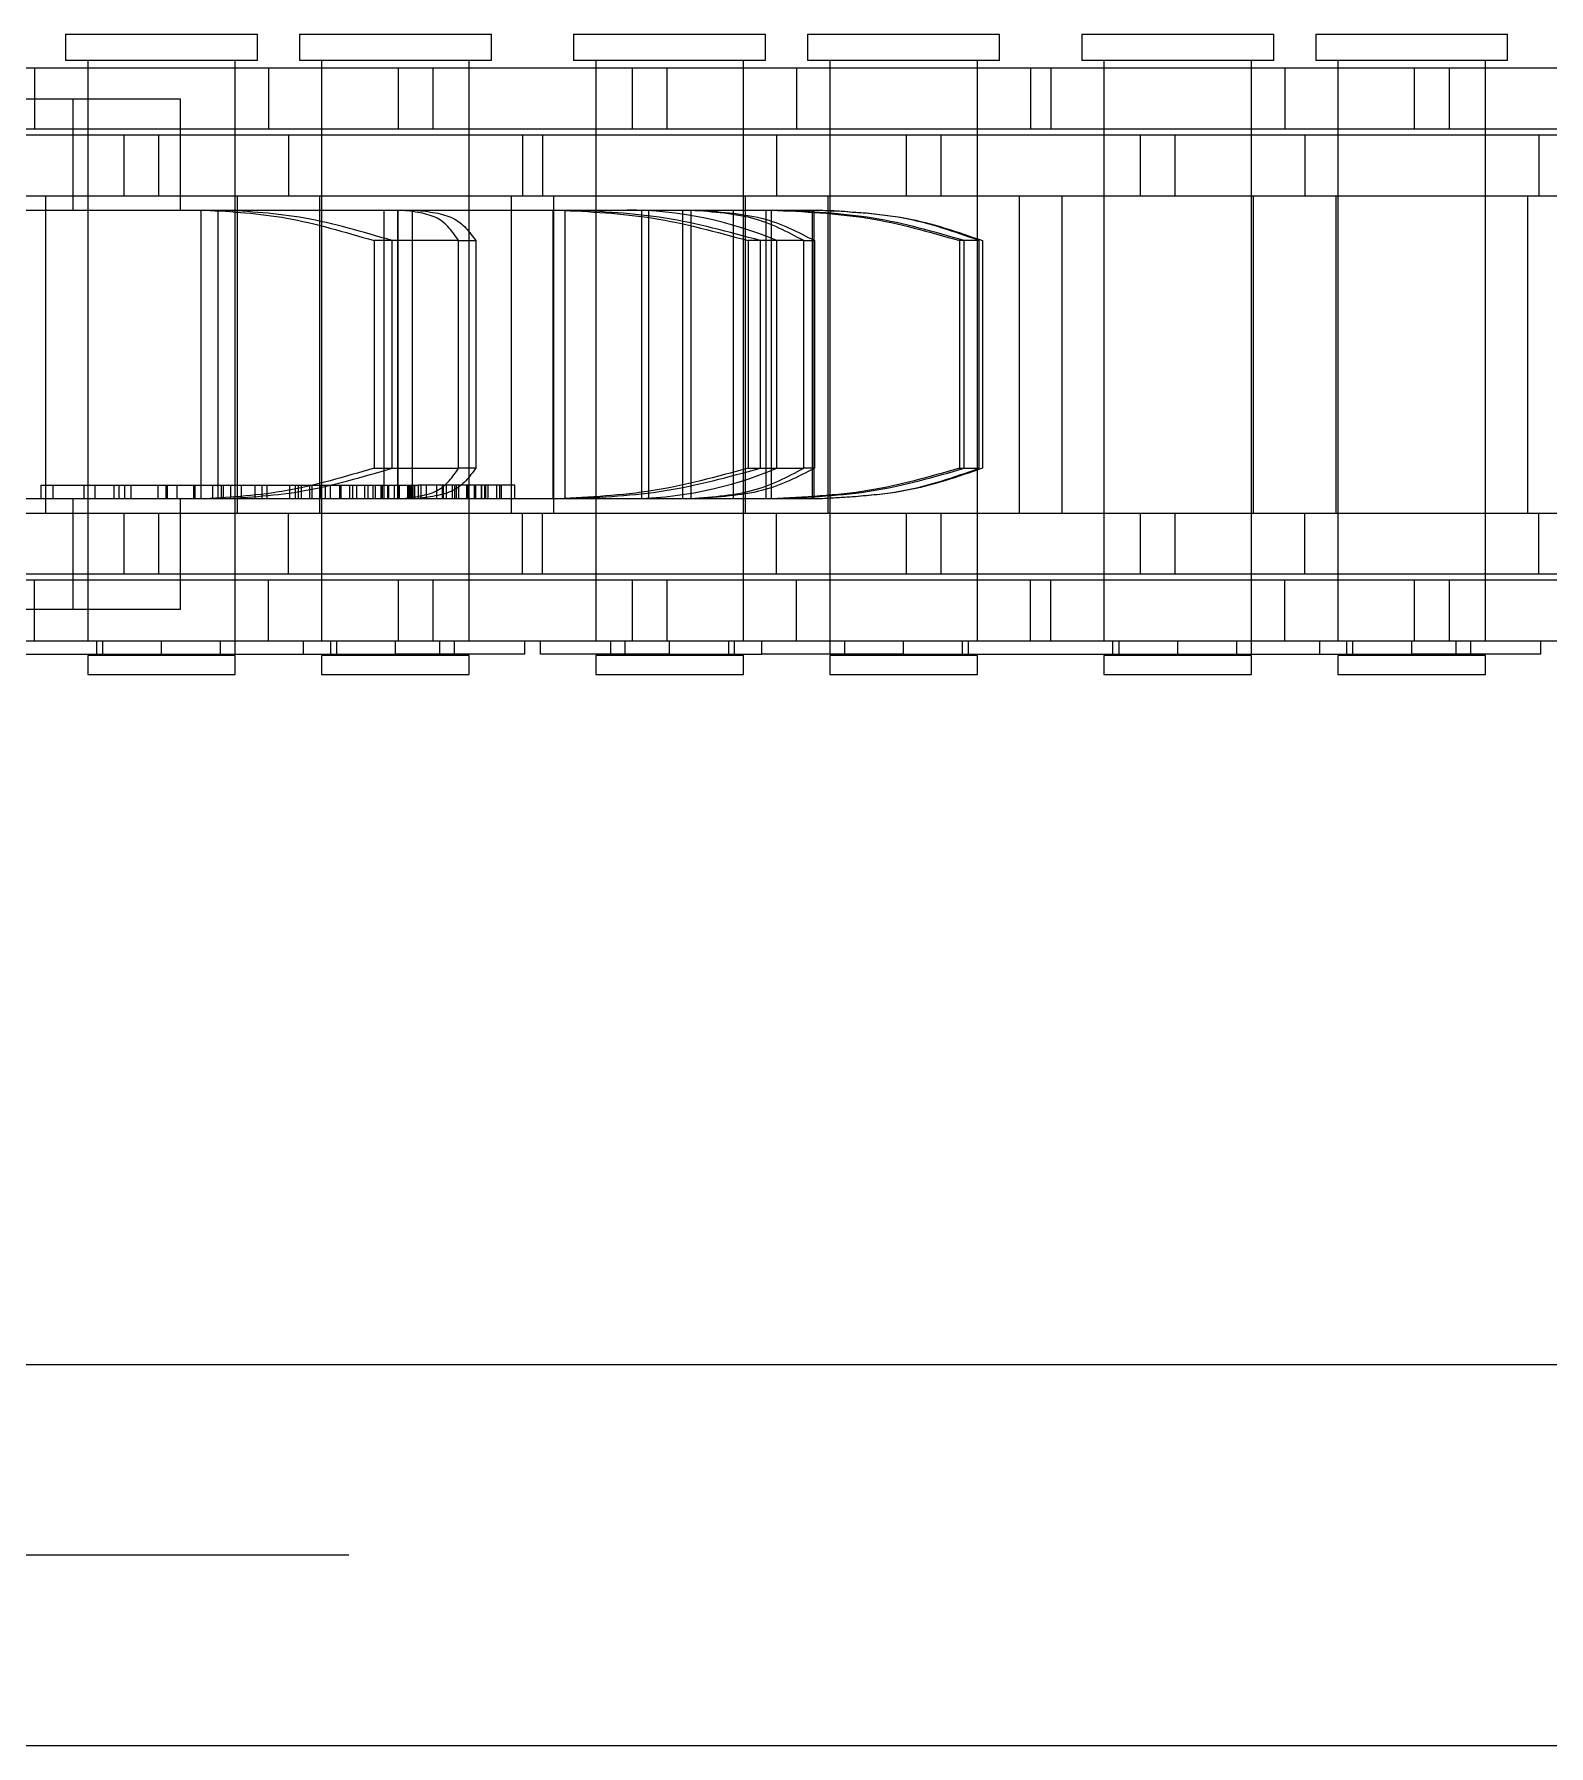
# Model space of a CAD drawing. Header units: metres. Extents: x 0 to 21025, y 0 to 14850.
# Drawn here: x 2391.45 to 2429.3, y 9046.62 to 9089.38 of the extents above; entities that cross this region are included whole.
import ezdxf

# ---------------------------------------------------------------- set-up
doc = ezdxf.new("R2010")
doc.units = ezdxf.units.M
doc.header["$LTSCALE"] = 25
doc.linetypes.add('HIDDEN2', pattern=[4.7625, 3.175, -1.5875])
doc.layers.add('SL4', color=4, linetype='Continuous')
doc.layers.add('ST1', color=7, linetype='HIDDEN2')

msp = doc.modelspace()

# ---------------------------------------------------------------- linework, layer by layer
at = {"layer": 'SL4'}
for p, q in [((2085.802, 9056.144), (2875.564, 9056.144)), ((2875.564, 9046.619), (1925.562, 9046.619))]:
    msp.add_line(p, q, dxfattribs=at)
at = {"layer": 'ST1'}
for p, q in [((2392.232, 9089.384), (2397.029, 9089.384)), ((2392.232, 9089.384), (2392.232, 9088.725)), ((2397.029, 9088.725), (2397.029, 9089.384)), ((2398.08, 9089.384), (2402.877, 9089.384)), ((2398.08, 9089.384), (2398.08, 9088.725)), ((2402.877, 9088.725), (2402.877, 9089.384)), ((2404.932, 9089.384), (2409.729, 9089.384)), ((2404.932, 9089.384), (2404.932, 9088.725)), ((2409.729, 9088.725), (2409.729, 9089.384)), ((2410.78, 9089.384), (2415.577, 9089.384)), ((2410.78, 9089.384), (2410.78, 9088.725)), ((2415.577, 9088.725), (2415.577, 9089.384)), ((2417.632, 9089.384), (2422.429, 9089.384)), ((2417.632, 9089.384), (2417.632, 9088.725)), ((2422.429, 9088.725), (2422.429, 9089.384)), ((2423.48, 9089.384), (2428.277, 9089.384)), ((2423.48, 9089.384), (2423.48, 9088.725)), ((2428.277, 9088.725), (2428.277, 9089.384)), ((2390.954, 9088.541), (2397.304, 9088.541)), ((2391.456, 9088.541), (2391.456, 9087.021)), ((2397.029, 9088.725), (2392.232, 9088.725)), ((2392.786, 9088.725), (2392.786, 9074.227)), ((2392.786, 9088.541), (2392.786, 9087.021)), ((2396.476, 9074.227), (2396.476, 9088.725)), ((2396.476, 9087.021), (2396.476, 9088.541)), ((2397.304, 9088.541), (2397.304, 9087.021)), ((2397.304, 9088.541), (2406.399, 9088.541)), ((2402.877, 9088.725), (2398.08, 9088.725)), ((2398.634, 9088.725), (2398.634, 9074.227)), ((2398.634, 9088.541), (2398.634, 9087.021)), ((2400.551, 9087.021), (2400.551, 9088.541)), ((2401.411, 9088.541), (2401.411, 9087.021)), ((2402.324, 9074.227), (2402.324, 9088.725)), ((2402.324, 9087.021), (2402.324, 9088.541)), ((2409.729, 9088.725), (2404.932, 9088.725)), ((2405.486, 9088.725), (2405.486, 9074.227)), ((2405.486, 9088.541), (2405.486, 9087.021)), ((2406.399, 9088.541), (2407.259, 9088.541)), ((2406.399, 9087.021), (2406.399, 9088.541)), ((2407.259, 9088.541), (2416.354, 9088.541)), ((2407.259, 9088.541), (2407.259, 9087.021)), ((2409.176, 9074.227), (2409.176, 9088.725)), ((2409.176, 9087.021), (2409.176, 9088.541)), ((2410.506, 9088.541), (2410.506, 9087.021)), ((2415.577, 9088.725), (2410.78, 9088.725)), ((2411.334, 9088.725), (2411.334, 9074.227)), ((2411.334, 9088.541), (2411.334, 9087.021)), ((2415.024, 9074.227), (2415.024, 9088.725)), ((2415.024, 9087.021), (2415.024, 9088.541)), ((2416.354, 9088.541), (2416.354, 9087.021)), ((2416.354, 9088.541), (2422.704, 9088.541)), ((2416.856, 9088.541), (2416.856, 9087.021)), ((2422.429, 9088.725), (2417.632, 9088.725)), ((2418.186, 9088.725), (2418.186, 9074.227)), ((2418.186, 9088.541), (2418.186, 9087.021)), ((2421.876, 9074.227), (2421.876, 9088.725)), ((2421.876, 9087.021), (2421.876, 9088.541)), ((2422.704, 9088.541), (2422.704, 9087.021)), ((2422.704, 9088.541), (2431.799, 9088.541)), ((2428.277, 9088.725), (2423.48, 9088.725)), ((2424.034, 9088.725), (2424.034, 9074.227)), ((2424.034, 9088.541), (2424.034, 9087.021)), ((2425.951, 9087.021), (2425.951, 9088.541)), ((2426.811, 9088.541), (2426.811, 9087.021)), ((2427.724, 9074.227), (2427.724, 9088.725)), ((2427.724, 9087.021), (2427.724, 9088.541)), ((2392.419, 9087.759), (2356.02, 9087.759)), ((2392.419, 9084.989), (2392.419, 9087.759)), ((2395.108, 9087.759), (2392.419, 9087.759)), ((2395.108, 9084.989), (2395.108, 9087.759)), ((2384.604, 9086.869), (2393.699, 9086.869)), ((2390.954, 9087.021), (2397.304, 9087.021)), ((2392.786, 9086.869), (2392.786, 9085.349)), ((2393.699, 9086.869), (2394.559, 9086.869)), ((2393.699, 9085.349), (2393.699, 9086.869)), ((2394.559, 9086.869), (2403.654, 9086.869)), ((2394.559, 9086.869), (2394.559, 9085.349)), ((2396.476, 9085.349), (2396.476, 9086.869)), ((2397.304, 9087.021), (2406.399, 9087.021)), ((2397.806, 9086.869), (2397.806, 9085.349)), ((2398.634, 9086.869), (2398.634, 9085.349)), ((2402.324, 9085.349), (2402.324, 9086.869)), ((2403.654, 9086.869), (2403.654, 9085.349)), ((2403.654, 9086.869), (2410.004, 9086.869)), ((2404.156, 9086.869), (2404.156, 9085.349)), ((2405.486, 9086.869), (2405.486, 9085.349)), ((2406.399, 9087.021), (2407.259, 9087.021)), ((2407.259, 9087.021), (2416.354, 9087.021)), ((2409.176, 9085.349), (2409.176, 9086.869)), ((2410.004, 9086.869), (2410.004, 9085.349)), ((2410.004, 9086.869), (2419.099, 9086.869)), ((2411.334, 9086.869), (2411.334, 9085.349)), ((2413.251, 9085.349), (2413.251, 9086.869)), ((2414.111, 9086.869), (2414.111, 9085.349)), ((2415.024, 9085.349), (2415.024, 9086.869)), ((2416.354, 9087.021), (2422.704, 9087.021)), ((2418.186, 9086.869), (2418.186, 9085.349)), ((2419.099, 9086.869), (2419.959, 9086.869)), ((2419.099, 9085.349), (2419.099, 9086.869)), ((2419.959, 9086.869), (2429.054, 9086.869)), ((2419.959, 9086.869), (2419.959, 9085.349)), ((2421.876, 9085.349), (2421.876, 9086.869)), ((2422.704, 9087.021), (2431.799, 9087.021)), ((2423.206, 9086.869), (2423.206, 9085.349)), ((2424.034, 9086.869), (2424.034, 9085.349)), ((2427.724, 9085.349), (2427.724, 9086.869)), ((2429.054, 9086.869), (2429.054, 9085.349)), ((2429.054, 9086.869), (2435.404, 9086.869)), ((2384.604, 9085.349), (2393.699, 9085.349)), ((2391.739, 9077.419), (2391.739, 9085.349)), ((2392.786, 9085.349), (2392.786, 9077.419)), ((2393.699, 9085.349), (2394.559, 9085.349)), ((2394.559, 9085.349), (2403.654, 9085.349)), ((2396.476, 9077.419), (2396.476, 9085.349)), ((2396.519, 9085.349), (2396.519, 9077.419)), ((2398.591, 9077.419), (2398.591, 9085.349)), ((2398.634, 9085.349), (2398.634, 9077.419)), ((2402.324, 9077.419), (2402.324, 9085.349)), ((2403.371, 9085.349), (2403.371, 9077.419)), ((2403.654, 9085.349), (2410.004, 9085.349)), ((2404.439, 9077.419), (2404.439, 9085.349)), ((2405.486, 9085.349), (2405.486, 9077.419)), ((2409.176, 9077.419), (2409.176, 9085.349)), ((2409.219, 9085.349), (2409.219, 9077.419)), ((2410.004, 9085.349), (2419.099, 9085.349)), ((2411.291, 9077.419), (2411.291, 9085.349)), ((2411.334, 9085.349), (2411.334, 9077.419)), ((2415.024, 9077.419), (2415.024, 9085.349)), ((2416.071, 9085.349), (2416.071, 9077.419)), ((2417.139, 9077.419), (2417.139, 9085.349)), ((2418.186, 9085.349), (2418.186, 9077.419)), ((2419.099, 9085.349), (2419.959, 9085.349)), ((2419.959, 9085.349), (2429.054, 9085.349)), ((2421.876, 9077.419), (2421.876, 9085.349)), ((2421.919, 9085.349), (2421.919, 9077.419)), ((2423.991, 9077.419), (2423.991, 9085.349)), ((2424.034, 9085.349), (2424.034, 9077.419)), ((2427.724, 9077.419), (2427.724, 9085.349)), ((2428.771, 9085.349), (2428.771, 9077.419)), ((2429.054, 9085.349), (2435.404, 9085.349)), ((2390.435, 9084.989), (2395.623, 9084.989)), ((2395.623, 9077.779), (2395.623, 9084.989)), ((2395.623, 9084.989), (2395.725, 9084.989)), ((2395.725, 9084.989), (2400.603, 9084.989)), ((2396.044, 9077.779), (2396.044, 9084.989)), ((2400.19, 9084.989), (2400.19, 9077.779)), ((2400.53, 9084.989), (2400.53, 9077.779)), ((2400.545, 9077.779), (2400.545, 9084.989)), ((2400.603, 9084.989), (2404.424, 9084.989)), ((2400.907, 9077.779), (2400.907, 9084.989)), ((2404.424, 9077.779), (2404.424, 9084.989)), ((2404.424, 9084.989), (2404.548, 9084.989)), ((2404.548, 9084.989), (2406.271, 9084.989)), ((2404.72, 9077.779), (2404.72, 9084.989)), ((2406.271, 9084.989), (2407.752, 9084.989)), ((2406.624, 9084.989), (2406.624, 9077.779)), ((2406.806, 9084.989), (2406.806, 9077.779)), ((2407.658, 9077.779), (2407.658, 9084.989)), ((2407.752, 9084.989), (2409.745, 9084.989)), ((2407.873, 9077.779), (2407.873, 9084.989)), ((2408.922, 9084.989), (2408.922, 9077.779)), ((2409.745, 9077.779), (2409.745, 9084.989)), ((2409.745, 9084.989), (2409.874, 9084.989)), ((2409.874, 9084.989), (2411.018, 9084.989)), ((2409.879, 9077.779), (2409.879, 9084.989)), ((2410.899, 9077.779), (2410.899, 9084.989)), ((2410.943, 9077.779), (2410.943, 9084.989)), ((2410.943, 9084.989), (2411.063, 9084.989)), ((2402.057, 9084.227), (2399.943, 9084.227)), ((2399.943, 9084.227), (2399.943, 9078.541)), ((2400.398, 9078.541), (2400.398, 9084.227)), ((2402.057, 9078.541), (2402.057, 9084.227)), ((2402.057, 9084.227), (2402.487, 9084.227)), ((2402.487, 9084.227), (2402.487, 9078.541)), ((2410.008, 9084.227), (2409.293, 9084.227)), ((2409.293, 9084.227), (2409.293, 9078.541)), ((2409.599, 9078.541), (2409.599, 9084.227)), ((2410.008, 9078.541), (2410.008, 9084.227)), ((2410.682, 9084.227), (2410.008, 9084.227)), ((2410.682, 9078.541), (2410.682, 9084.227)), ((2410.682, 9084.227), (2410.954, 9084.227)), ((2410.954, 9084.227), (2410.954, 9078.541)), ((2414.575, 9084.227), (2414.575, 9078.541)), ((2415.071, 9084.227), (2414.575, 9084.227)), ((2414.695, 9078.541), (2414.695, 9084.227)), ((2415.071, 9078.541), (2415.071, 9084.227)), ((2415.152, 9084.227), (2415.152, 9078.541)), ((2399.943, 9078.541), (2402.057, 9078.541)), ((2402.487, 9078.541), (2402.057, 9078.541)), ((2409.293, 9078.541), (2410.008, 9078.541)), ((2410.008, 9078.541), (2410.682, 9078.541)), ((2410.954, 9078.541), (2410.682, 9078.541)), ((2414.575, 9078.541), (2415.071, 9078.541)), ((2395.623, 9077.779), (2390.435, 9077.779)), ((2391.618, 9078.113), (2392.691, 9078.113)), ((2391.618, 9078.113), (2391.618, 9077.779)), ((2391.918, 9078.113), (2391.918, 9077.779)), ((2392.419, 9075.009), (2392.419, 9077.779)), ((2392.691, 9078.113), (2392.963, 9078.113)), ((2392.691, 9078.113), (2392.691, 9077.779)), ((2392.963, 9078.113), (2395.011, 9078.113)), ((2392.963, 9078.113), (2392.963, 9077.779)), ((2393.437, 9078.113), (2393.437, 9077.779)), ((2393.566, 9078.113), (2393.566, 9077.779)), ((2393.708, 9078.113), (2393.708, 9077.779)), ((2393.866, 9078.113), (2393.866, 9077.779)), ((2394.537, 9078.113), (2394.537, 9077.779)), ((2394.739, 9078.113), (2394.739, 9077.779)), ((2394.77, 9078.113), (2394.77, 9077.779)), ((2395.011, 9078.113), (2395.011, 9077.779)), ((2395.011, 9078.113), (2395.904, 9078.113)), ((2395.108, 9075.009), (2395.108, 9077.779)), ((2395.434, 9078.113), (2395.434, 9077.779)), ((2395.46, 9078.113), (2395.46, 9077.779)), ((2395.725, 9077.779), (2395.623, 9077.779)), ((2400.603, 9077.779), (2395.725, 9077.779)), ((2395.904, 9078.113), (2396.175, 9078.113)), ((2395.904, 9078.113), (2395.904, 9077.779)), ((2396.124, 9078.113), (2396.124, 9077.779)), ((2396.17, 9078.113), (2396.17, 9077.779)), ((2396.175, 9078.113), (2396.175, 9077.779)), ((2396.175, 9078.113), (2397.26, 9078.113)), ((2396.354, 9078.113), (2396.354, 9077.779)), ((2396.619, 9078.113), (2396.619, 9077.779)), ((2396.964, 9078.113), (2396.964, 9077.779)), ((2397.14, 9078.113), (2397.14, 9077.779)), ((2397.26, 9078.113), (2397.494, 9078.113)), ((2397.26, 9078.113), (2397.26, 9077.779)), ((2397.494, 9078.113), (2398.846, 9078.113)), ((2397.826, 9078.113), (2397.826, 9077.779)), ((2397.971, 9078.113), (2397.971, 9077.779)), ((2398.045, 9078.113), (2398.045, 9077.779)), ((2398.125, 9078.113), (2398.125, 9077.779)), ((2398.333, 9078.113), (2398.333, 9077.779)), ((2398.391, 9078.113), (2398.391, 9077.779)), ((2398.614, 9078.113), (2398.614, 9077.779)), ((2398.72, 9078.113), (2398.72, 9077.779)), ((2398.846, 9078.113), (2398.846, 9077.779)), ((2398.846, 9078.113), (2399.077, 9078.113)), ((2398.85, 9078.113), (2398.85, 9077.779)), ((2399.077, 9078.113), (2399.077, 9077.779)), ((2399.077, 9078.113), (2399.968, 9078.113)), ((2399.115, 9078.113), (2399.115, 9077.779)), ((2399.331, 9078.113), (2399.331, 9077.779)), ((2399.406, 9078.113), (2399.406, 9077.779)), ((2399.504, 9078.113), (2399.504, 9077.779)), ((2399.706, 9078.113), (2399.706, 9077.779)), ((2399.791, 9078.113), (2399.791, 9077.779)), ((2399.914, 9078.113), (2399.914, 9077.779)), ((2399.968, 9078.113), (2400.144, 9078.113)), ((2399.968, 9078.113), (2399.968, 9077.779)), ((2400.115, 9078.113), (2400.115, 9077.779)), ((2400.144, 9078.113), (2400.144, 9077.779)), ((2400.144, 9078.113), (2400.83, 9078.113)), ((2400.282, 9078.113), (2400.282, 9077.779)), ((2400.303, 9078.113), (2400.303, 9077.779)), ((2400.449, 9078.113), (2400.449, 9077.779)), ((2400.568, 9078.113), (2400.568, 9077.779)), ((2404.424, 9077.779), (2400.603, 9077.779)), ((2400.778, 9078.113), (2400.778, 9077.779)), ((2400.807, 9078.113), (2400.807, 9077.779)), ((2400.83, 9078.113), (2400.83, 9077.779)), ((2400.83, 9078.113), (2401.049, 9078.113)), ((2400.836, 9078.113), (2400.836, 9077.779)), ((2400.871, 9078.113), (2400.871, 9077.779)), ((2400.941, 9078.113), (2400.941, 9077.779)), ((2400.957, 9078.113), (2400.957, 9077.779)), ((2401.049, 9078.113), (2401.049, 9077.779)), ((2401.504, 9078.113), (2401.049, 9078.113)), ((2401.11, 9078.113), (2401.11, 9077.779)), ((2401.243, 9078.113), (2401.243, 9077.779)), ((2401.504, 9078.113), (2401.504, 9077.779)), ((2402.287, 9078.113), (2401.504, 9078.113)), ((2401.645, 9078.113), (2401.645, 9077.779)), ((2401.669, 9078.113), (2401.669, 9077.779)), ((2401.746, 9078.113), (2401.746, 9077.779)), ((2401.898, 9078.113), (2401.898, 9077.779)), ((2401.956, 9078.113), (2401.956, 9077.779)), ((2401.995, 9078.113), (2401.995, 9077.779)), ((2402.057, 9078.113), (2402.057, 9077.779)), ((2402.257, 9078.113), (2402.257, 9077.779)), ((2402.266, 9078.113), (2402.266, 9077.779)), ((2402.285, 9078.113), (2402.285, 9077.779)), ((2402.287, 9078.113), (2402.287, 9077.779)), ((2402.617, 9078.113), (2402.287, 9078.113)), ((2402.293, 9078.113), (2402.293, 9077.779)), ((2402.444, 9078.113), (2402.444, 9077.779)), ((2402.466, 9077.779), (2402.466, 9078.113)), ((2402.483, 9078.113), (2402.483, 9077.779)), ((2402.485, 9077.779), (2402.485, 9078.113)), ((2402.617, 9078.113), (2402.617, 9077.779)), ((2402.706, 9078.113), (2402.617, 9078.113)), ((2402.635, 9077.779), (2402.635, 9078.113)), ((2402.706, 9078.113), (2402.706, 9077.779)), ((2403.002, 9078.113), (2402.706, 9078.113)), ((2402.727, 9078.113), (2402.727, 9077.779)), ((2402.791, 9078.113), (2402.791, 9077.779)), ((2402.797, 9077.779), (2402.797, 9078.113)), ((2403.002, 9078.113), (2403.002, 9077.779)), ((2403.077, 9078.113), (2403.002, 9078.113)), ((2403.077, 9078.113), (2403.077, 9077.779)), ((2403.461, 9078.113), (2403.077, 9078.113)), ((2403.127, 9077.779), (2403.127, 9078.113)), ((2403.461, 9077.779), (2403.461, 9078.113)), ((2404.548, 9077.779), (2404.424, 9077.779)), ((2406.271, 9077.779), (2404.548, 9077.779)), ((2407.752, 9077.779), (2406.271, 9077.779)), ((2409.745, 9077.779), (2407.752, 9077.779)), ((2409.874, 9077.779), (2409.745, 9077.779)), ((2411.018, 9077.779), (2409.874, 9077.779)), ((2411.063, 9077.779), (2410.943, 9077.779)), ((2384.604, 9077.419), (2393.699, 9077.419)), ((2392.786, 9077.419), (2392.786, 9075.899)), ((2393.699, 9077.419), (2394.559, 9077.419)), ((2393.699, 9075.899), (2393.699, 9077.419)), ((2394.559, 9077.419), (2403.654, 9077.419)), ((2394.559, 9077.419), (2394.559, 9075.899)), ((2396.476, 9075.899), (2396.476, 9077.419)), ((2397.806, 9075.899), (2397.806, 9077.419)), ((2398.634, 9077.419), (2398.634, 9075.899)), ((2402.324, 9075.899), (2402.324, 9077.419)), ((2403.654, 9075.899), (2403.654, 9077.419)), ((2403.654, 9077.419), (2410.004, 9077.419)), ((2404.156, 9075.899), (2404.156, 9077.419)), ((2405.486, 9077.419), (2405.486, 9075.899)), ((2409.176, 9075.899), (2409.176, 9077.419)), ((2410.004, 9075.899), (2410.004, 9077.419)), ((2410.004, 9077.419), (2419.099, 9077.419)), ((2411.334, 9077.419), (2411.334, 9075.899)), ((2413.251, 9075.899), (2413.251, 9077.419)), ((2414.111, 9077.419), (2414.111, 9075.899)), ((2415.024, 9075.899), (2415.024, 9077.419)), ((2418.186, 9077.419), (2418.186, 9075.899)), ((2419.099, 9077.419), (2419.959, 9077.419)), ((2419.099, 9075.899), (2419.099, 9077.419)), ((2419.959, 9077.419), (2429.054, 9077.419)), ((2419.959, 9077.419), (2419.959, 9075.899)), ((2421.876, 9075.899), (2421.876, 9077.419)), ((2423.206, 9075.899), (2423.206, 9077.419)), ((2424.034, 9077.419), (2424.034, 9075.899)), ((2427.724, 9075.899), (2427.724, 9077.419)), ((2429.054, 9075.899), (2429.054, 9077.419)), ((2429.054, 9077.419), (2435.404, 9077.419)), ((2384.604, 9075.899), (2393.699, 9075.899)), ((2390.954, 9075.747), (2397.304, 9075.747)), ((2391.456, 9074.227), (2391.456, 9075.747)), ((2392.786, 9075.747), (2392.786, 9074.227)), ((2393.699, 9075.899), (2394.559, 9075.899)), ((2394.559, 9075.899), (2403.654, 9075.899)), ((2396.476, 9073.894), (2396.476, 9075.747)), ((2397.304, 9074.227), (2397.304, 9075.747)), ((2397.304, 9075.747), (2406.399, 9075.747)), ((2398.634, 9075.747), (2398.634, 9074.227)), ((2400.551, 9074.227), (2400.551, 9075.747)), ((2401.411, 9075.747), (2401.411, 9074.227)), ((2402.324, 9074.227), (2402.324, 9075.747)), ((2403.654, 9075.899), (2410.004, 9075.899)), ((2405.486, 9075.747), (2405.486, 9074.227)), ((2406.399, 9075.747), (2407.259, 9075.747)), ((2406.399, 9074.227), (2406.399, 9075.747)), ((2407.259, 9075.747), (2416.354, 9075.747)), ((2407.259, 9075.747), (2407.259, 9074.227)), ((2409.176, 9074.227), (2409.176, 9075.747)), ((2410.004, 9075.899), (2419.099, 9075.899)), ((2410.506, 9074.227), (2410.506, 9075.747)), ((2411.334, 9075.747), (2411.334, 9073.894)), ((2415.024, 9074.227), (2415.024, 9075.747)), ((2416.354, 9074.227), (2416.354, 9075.747)), ((2416.354, 9075.747), (2422.704, 9075.747)), ((2416.856, 9074.227), (2416.856, 9075.747)), ((2418.186, 9075.747), (2418.186, 9074.227)), ((2419.099, 9075.899), (2419.959, 9075.899)), ((2419.959, 9075.899), (2429.054, 9075.899)), ((2421.876, 9073.894), (2421.876, 9075.747)), ((2422.704, 9074.227), (2422.704, 9075.747)), ((2422.704, 9075.747), (2431.799, 9075.747)), ((2424.034, 9075.747), (2424.034, 9074.227)), ((2425.951, 9074.227), (2425.951, 9075.747)), ((2426.811, 9075.747), (2426.811, 9074.227)), ((2427.724, 9074.227), (2427.724, 9075.747)), ((2429.054, 9075.899), (2435.404, 9075.899)), ((2392.419, 9075.009), (2356.02, 9075.009)), ((2395.108, 9075.009), (2392.419, 9075.009)), ((2387.779, 9073.894), (2400.479, 9073.894)), ((2390.954, 9074.227), (2397.304, 9074.227)), ((2393.012, 9073.894), (2393.012, 9074.227)), ((2393.155, 9074.227), (2393.155, 9073.858)), ((2394.631, 9073.894), (2394.631, 9074.227)), ((2396.107, 9073.858), (2396.107, 9074.227)), ((2397.304, 9074.227), (2406.399, 9074.227)), ((2398.183, 9073.894), (2398.183, 9074.227)), ((2398.86, 9073.894), (2398.86, 9074.227)), ((2399.003, 9074.227), (2399.003, 9073.858)), ((2400.479, 9073.894), (2400.479, 9074.227)), ((2403.71, 9073.894), (2400.479, 9073.894)), ((2401.586, 9073.894), (2401.586, 9074.227)), ((2401.955, 9073.858), (2401.955, 9074.227)), ((2403.71, 9073.894), (2403.71, 9074.227)), ((2404.1, 9073.894), (2404.1, 9074.227)), ((2407.331, 9073.894), (2404.1, 9073.894)), ((2405.855, 9074.227), (2405.855, 9073.858)), ((2406.224, 9073.894), (2406.224, 9074.227)), ((2406.399, 9074.227), (2407.259, 9074.227)), ((2407.259, 9074.227), (2416.354, 9074.227)), ((2407.331, 9073.894), (2407.331, 9074.227)), ((2407.331, 9073.894), (2409.627, 9073.894)), ((2408.807, 9073.858), (2408.807, 9074.227)), ((2408.95, 9073.894), (2408.95, 9074.227)), ((2409.627, 9074.227), (2409.627, 9073.894)), ((2413.179, 9073.894), (2409.627, 9073.894)), ((2411.703, 9074.227), (2411.703, 9073.858)), ((2413.179, 9073.894), (2413.179, 9074.227)), ((2413.179, 9073.894), (2425.879, 9073.894)), ((2414.655, 9073.858), (2414.655, 9074.227)), ((2414.798, 9073.894), (2414.798, 9074.227)), ((2416.354, 9074.227), (2422.704, 9074.227)), ((2418.412, 9073.894), (2418.412, 9074.227)), ((2418.555, 9074.227), (2418.555, 9073.858)), ((2420.031, 9073.894), (2420.031, 9074.227)), ((2421.507, 9073.858), (2421.507, 9074.227)), ((2422.704, 9074.227), (2431.799, 9074.227)), ((2423.583, 9073.894), (2423.583, 9074.227)), ((2424.26, 9073.894), (2424.26, 9074.227)), ((2424.403, 9074.227), (2424.403, 9073.858)), ((2425.879, 9073.894), (2425.879, 9074.227)), ((2429.11, 9073.894), (2425.879, 9073.894)), ((2426.986, 9073.894), (2426.986, 9074.227)), ((2427.355, 9073.858), (2427.355, 9074.227)), ((2429.11, 9073.894), (2429.11, 9074.227)), ((2396.476, 9073.858), (2392.786, 9073.858)), ((2392.786, 9073.858), (2392.786, 9073.384)), ((2396.476, 9073.384), (2396.476, 9073.858)), ((2402.324, 9073.858), (2398.634, 9073.858)), ((2398.634, 9073.858), (2398.634, 9073.384)), ((2402.324, 9073.384), (2402.324, 9073.858)), ((2409.176, 9073.858), (2405.486, 9073.858)), ((2405.486, 9073.858), (2405.486, 9073.384)), ((2409.176, 9073.384), (2409.176, 9073.858)), ((2415.024, 9073.858), (2411.334, 9073.858)), ((2411.334, 9073.858), (2411.334, 9073.384)), ((2415.024, 9073.384), (2415.024, 9073.858)), ((2421.876, 9073.858), (2418.186, 9073.858)), ((2418.186, 9073.858), (2418.186, 9073.384)), ((2421.876, 9073.384), (2421.876, 9073.858)), ((2427.724, 9073.858), (2424.034, 9073.858)), ((2424.034, 9073.858), (2424.034, 9073.384)), ((2427.724, 9073.384), (2427.724, 9073.858)), ((2392.786, 9073.384), (2396.476, 9073.384)), ((2398.634, 9073.384), (2402.324, 9073.384)), ((2405.486, 9073.384), (2409.176, 9073.384)), ((2411.334, 9073.384), (2415.024, 9073.384)), ((2418.186, 9073.384), (2421.876, 9073.384)), ((2424.034, 9073.384), (2427.724, 9073.384)), ((2085.802, 9056.144), (2875.564, 9056.144)), ((2875.564, 9051.381), (1875.564, 9051.381))]:
    msp.add_line(p, q, dxfattribs=at)
for centre, start, end in [((2406.256, 9075.371), 67.0398, 89.908), ((2406.256, 9087.396), 270.092, 292.9602)]:
    msp.add_arc(centre, 9.618, start, end, dxfattribs=at)
for points, knots in [([(2395.725, 9084.989), (2396.395, 9084.951), (2397.736, 9084.876), (2399.206, 9084.443), (2399.943, 9084.227)], [0, 0, 0, 0, 0.499124, 1, 1, 1, 1]), ([(2400.398, 9084.227), (2399.659, 9084.443), (2398.18, 9084.875), (2396.825, 9084.951), (2396.148, 9084.989)], [0, 0, 0, 0, 0.500261, 1, 1, 1, 1]), ([(2402.057, 9084.227), (2401.908, 9084.443), (2401.612, 9084.875), (2400.939, 9084.951), (2400.603, 9084.989)], [0, 0, 0, 0, 0.500534, 1, 1, 1, 1]), ([(2400.967, 9084.989), (2401.314, 9084.951), (2402.008, 9084.876), (2402.327, 9084.443), (2402.487, 9084.227)], [0, 0, 0, 0, 0.499098, 1, 1, 1, 1]), ([(2404.548, 9084.989), (2405.337, 9084.951), (2406.919, 9084.876), (2408.501, 9084.443), (2409.293, 9084.227)], [0, 0, 0, 0, 0.499098, 1, 1, 1, 1]), ([(2409.599, 9084.227), (2408.807, 9084.443), (2407.225, 9084.875), (2405.637, 9084.951), (2404.844, 9084.989)], [0, 0, 0, 0, 0.500514, 1, 1, 1, 1]), ([(2410.682, 9084.227), (2410.276, 9084.443), (2409.466, 9084.875), (2408.323, 9084.951), (2407.752, 9084.989)], [0, 0, 0, 0, 0.500133, 1, 1, 1, 1]), ([(2407.969, 9084.989), (2408.548, 9084.951), (2409.708, 9084.875), (2410.538, 9084.443), (2410.954, 9084.227)], [0, 0, 0, 0, 0.499427, 1, 1, 1, 1]), ([(2409.874, 9084.989), (2410.69, 9084.951), (2412.322, 9084.875), (2413.823, 9084.443), (2414.575, 9084.227)], [0, 0, 0, 0, 0.499459, 1, 1, 1, 1]), ([(2414.695, 9084.227), (2413.947, 9084.443), (2412.453, 9084.875), (2410.823, 9084.951), (2410.009, 9084.989)], [0, 0, 0, 0, 0.500529, 1, 1, 1, 1]), ([(2415.071, 9084.227), (2414.458, 9084.443), (2413.231, 9084.875), (2411.756, 9084.951), (2411.018, 9084.989)], [0, 0, 0, 0, 0.500152, 1, 1, 1, 1]), ([(2411.063, 9084.989), (2411.805, 9084.951), (2413.29, 9084.875), (2414.531, 9084.443), (2415.152, 9084.227)], [0, 0, 0, 0, 0.49948, 1, 1, 1, 1]), ([(2399.943, 9078.541), (2399.207, 9078.324), (2397.737, 9077.892), (2396.396, 9077.816), (2395.725, 9077.779)], [0, 0, 0, 0, 0.500152, 1, 1, 1, 1]), ([(2396.148, 9077.779), (2396.825, 9077.816), (2398.179, 9077.892), (2399.658, 9078.324), (2400.398, 9078.541)], [0, 0, 0, 0, 0.499419, 1, 1, 1, 1]), ([(2400.603, 9077.779), (2400.939, 9077.816), (2401.612, 9077.892), (2401.908, 9078.324), (2402.057, 9078.541)], [0, 0, 0, 0, 0.499459, 1, 1, 1, 1]), ([(2402.487, 9078.541), (2402.327, 9078.324), (2402.008, 9077.892), (2401.314, 9077.816), (2400.967, 9077.779)], [0, 0, 0, 0, 0.500133, 1, 1, 1, 1]), ([(2409.293, 9078.541), (2408.502, 9078.324), (2406.921, 9077.892), (2405.338, 9077.816), (2404.548, 9077.779)], [0, 0, 0, 0, 0.500133, 1, 1, 1, 1]), ([(2404.844, 9077.779), (2405.637, 9077.816), (2407.225, 9077.892), (2408.807, 9078.324), (2409.599, 9078.541)], [0, 0, 0, 0, 0.499479, 1, 1, 1, 1]), ([(2407.752, 9077.779), (2408.323, 9077.816), (2409.465, 9077.892), (2410.276, 9078.324), (2410.682, 9078.541)], [0, 0, 0, 0, 0.499098, 1, 1, 1, 1]), ([(2410.954, 9078.541), (2410.538, 9078.324), (2409.708, 9077.892), (2408.549, 9077.816), (2407.969, 9077.779)], [0, 0, 0, 0, 0.500372, 1, 1, 1, 1]), ([(2414.575, 9078.541), (2413.823, 9078.324), (2412.322, 9077.892), (2410.69, 9077.816), (2409.874, 9077.779)], [0, 0, 0, 0, 0.500533, 1, 1, 1, 1]), ([(2410.009, 9077.779), (2410.823, 9077.816), (2412.453, 9077.892), (2413.947, 9078.324), (2414.695, 9078.541)], [0, 0, 0, 0, 0.499464, 1, 1, 1, 1]), ([(2411.018, 9077.779), (2411.755, 9077.816), (2413.23, 9077.892), (2414.457, 9078.324), (2415.071, 9078.541)], [0, 0, 0, 0, 0.499124, 1, 1, 1, 1]), ([(2415.152, 9078.541), (2414.531, 9078.324), (2413.29, 9077.892), (2411.805, 9077.816), (2411.063, 9077.779)], [0, 0, 0, 0, 0.5005125, 1, 1, 1, 1])]:
    msp.add_open_spline(points, degree=3, knots=knots, dxfattribs=at)

doc.saveas('drawing.dxf')
